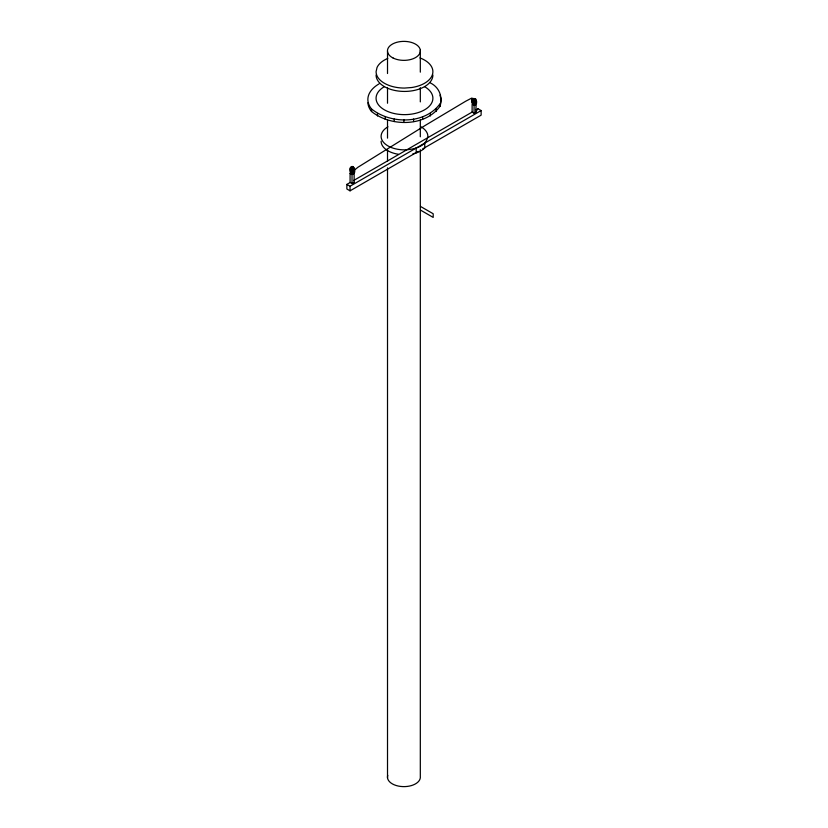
<?xml version="1.0" encoding="UTF-8"?>
<svg xmlns="http://www.w3.org/2000/svg" width="828" height="828" viewBox="0 0 828 828"><rect width="100%" height="100%" fill="white"/><g stroke="black" fill="none" stroke-linecap="round" stroke-linejoin="round"><path stroke-width="1.24" d="M367.891 102.765A38.347 22.139 0 0 0 371.544 111.501C390.495 126.756 425.002 127.098 440.01 106.294C442.897 97.114 439.42 87.302 430.343 82.924M440.01 106.294L441.283 98.18M379.1 83.856A38.347 22.139 0 0 0 371.544 108.975C390.495 124.221 425.002 124.562 440.01 103.769M387.949 126.819A23.381 13.496 0 0 0 382.888 141.526A23.381 13.496 0 0 0 404.488 149.868C413.441 149.63 426.265 146.856 427.869 136.361A23.381 13.496 0 0 0 421.028 126.819M422.601 148.947L481.13 115.154L481.13 110.559L477.953 108.727L475.748 111.749L476.183 104.235L474.071 105.456L472.115 104.328L472.115 112.101L474.071 113.219L476.183 111.997M353.328 167.701L353.473 167.556A1.325 0.766 0 0 0 352.386 166.511A1.325 0.766 0 0 0 350.917 167.391A1.325 0.766 0 0 0 352.759 167.981L353.328 167.701L352.759 169.202A1.325 0.766 0 0 1 351.093 168.891A1.325 0.766 0 0 1 351.403 167.898M353.328 168.922L353.473 168.777A1.325 0.766 0 0 0 353.018 167.877M354.425 170.113L357.996 167.215L425.406 125.318L465.729 101.213L471.639 98.128L473.43 98.573M350.937 172.948L351.486 172.628M351.196 170.195A1.325 0.766 0 0 0 352.759 170.423L353.328 170.144L353.328 173.808M350.078 173.435L352.024 174.563L354.136 173.342L354.136 182.326L352.024 183.547L350.078 182.429L350.078 173.435L351 172.897M418.316 151.41L350.047 190.833L346.87 189.001L346.87 184.406L350.213 182.481M353.556 180.545L472.115 112.101M476.1 109.803L477.953 108.727M351.589 183.298L354.136 182.326M346.87 184.406L350.047 186.238L481.13 110.559M420.51 206.441L433.189 213.759L433.189 217.422L420.51 210.105M440.01 95.127L440.517 97.362M474.071 105.456L474.071 113.219M436.284 108.975L436.284 111.501M430.343 113.446L430.343 115.972M424.743 143.109L424.743 147.705M422.601 116.872L422.601 119.398M420.313 50.187L420.313 72.16M420.313 87.664L420.313 101.885M420.313 119.977L420.313 136.775M420.313 149.692L420.313 776.447A16.446 9.491 0 0 1 402.936 786.61A16.446 9.491 0 0 1 387.763 775.339M416.184 148.057L416.184 152.652M413.586 119.025L413.586 121.55M403.909 119.76L403.909 122.285M394.242 119.025L394.242 121.55M387.514 51.553L387.514 73.516M387.514 87.737L387.514 103.241M387.514 120.039L387.514 138.131M387.514 149.764L387.514 161.388M387.514 167.856L387.514 777.813M385.227 116.872L385.227 119.398M377.485 113.446L377.485 115.972M371.544 108.975L371.544 111.501M352.976 167.908L352.976 169.129M352.976 170.351L352.976 174.004M352.024 174.563L352.024 183.547M351.745 171.996L351.745 173.218M350.047 186.238L350.047 190.833M424.567 86.64A28.4 16.394 0 0 1 424.567 109.834A28.4 16.394 0 0 1 384.399 109.834A28.4 16.394 0 0 1 384.399 86.64M419.951 57.919A28.4 16.394 0 0 1 432.537 74.23A28.4 16.394 0 0 1 411.837 87.509L404.488 88.068A28.4 16.394 0 0 1 376.088 71.674L377.05 67.43A28.4 16.394 0 0 1 387.794 58.405M432.889 75.027A28.4 16.394 0 0 1 404.488 91.432A28.4 16.394 0 0 1 376.088 75.027M424.743 147.995A23.381 13.496 0 0 1 412.861 153.853M398.434 154.287A23.381 13.496 0 0 1 381.108 141.246M474.868 103.862A1.056 0.611 0 0 1 475.2 104.732A1.056 0.611 0 0 1 473.657 104.856A1.056 0.611 0 0 1 473.585 103.955M353.556 173.466A1.325 0.766 0 0 1 353.473 173.663L352.759 174.087A1.325 0.766 0 0 1 351.093 173.776A1.325 0.766 0 0 1 351.403 172.783M353.111 170.682A2.298 1.325 0 0 1 354.374 172.659A2.298 1.325 0 0 1 350.741 172.845A2.298 1.325 0 0 1 351.362 170.765M352.914 167.225A2.298 1.325 0 0 1 354.063 169.305A2.298 1.325 0 0 1 350.296 169.212A2.298 1.325 0 0 1 351.724 167.204M353.929 168.819A2.298 1.325 0 0 1 353.794 170.692A2.298 1.325 0 0 1 350.544 170.62A2.298 1.325 0 0 1 350.668 168.746M354.125 169.823A2.298 1.325 0 0 1 354.136 171.624A2.298 1.325 0 0 1 351.041 171.779A2.298 1.325 0 0 1 350.482 170.019M474.62 99.826A2.298 1.325 0 0 1 475.634 101.989A2.298 1.325 0 0 1 471.815 101.606A2.298 1.325 0 0 1 474.03 99.764M475.024 100.343A2.298 1.325 0 0 1 476.162 102.413A2.298 1.325 0 0 1 472.395 102.33A2.298 1.325 0 0 1 473.833 100.312M475.024 101.565A2.298 1.325 0 0 1 476.276 103.541A2.298 1.325 0 0 1 472.643 103.738A2.298 1.325 0 0 1 473.264 101.658M393.145 58.043A16.446 9.491 0 0 0 420.065 52.661A16.446 9.491 0 0 0 398.537 41.897A16.446 9.491 0 0 0 393.145 58.043M473.813 100.033A1.056 0.611 0 0 0 475.396 99.505A1.056 0.611 0 0 0 473.813 98.977A1.056 0.611 0 0 0 473.813 100.033M472.705 100.995A2.298 1.325 0 0 0 476.235 99.929A2.298 1.325 0 0 0 472.86 98.698A2.298 1.325 0 0 0 472.705 100.995"/></g></svg>
